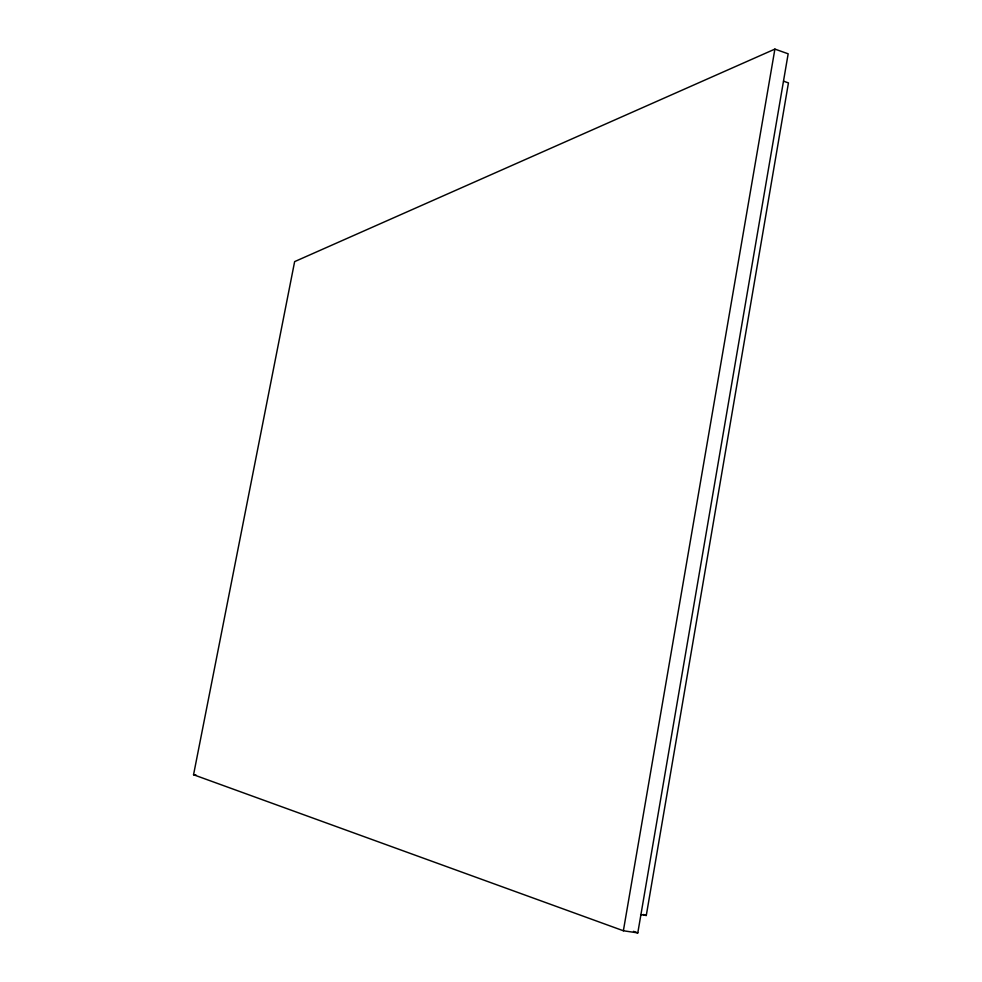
<?xml version="1.0" encoding="UTF-8"?>
<svg xmlns="http://www.w3.org/2000/svg" width="982" height="982" viewBox="0 0 982 982"><rect width="100%" height="100%" fill="white"/><g stroke="black" fill="none" stroke-linecap="round" stroke-linejoin="round"><path stroke-width="1.47" d="M637.797 932.9L788.165 53.801L774.896 49.1L294.637 261.617L193.552 774.737L623.374 930.764L637.797 932.9L633.476 931.341M640.595 914.61L646.279 915.482L788.448 82.905L783.55 81.199M623.374 930.764L774.896 49.1M193.552 774.737L196.155 775.166M643.382 914.488L646.279 915.482"/></g></svg>
